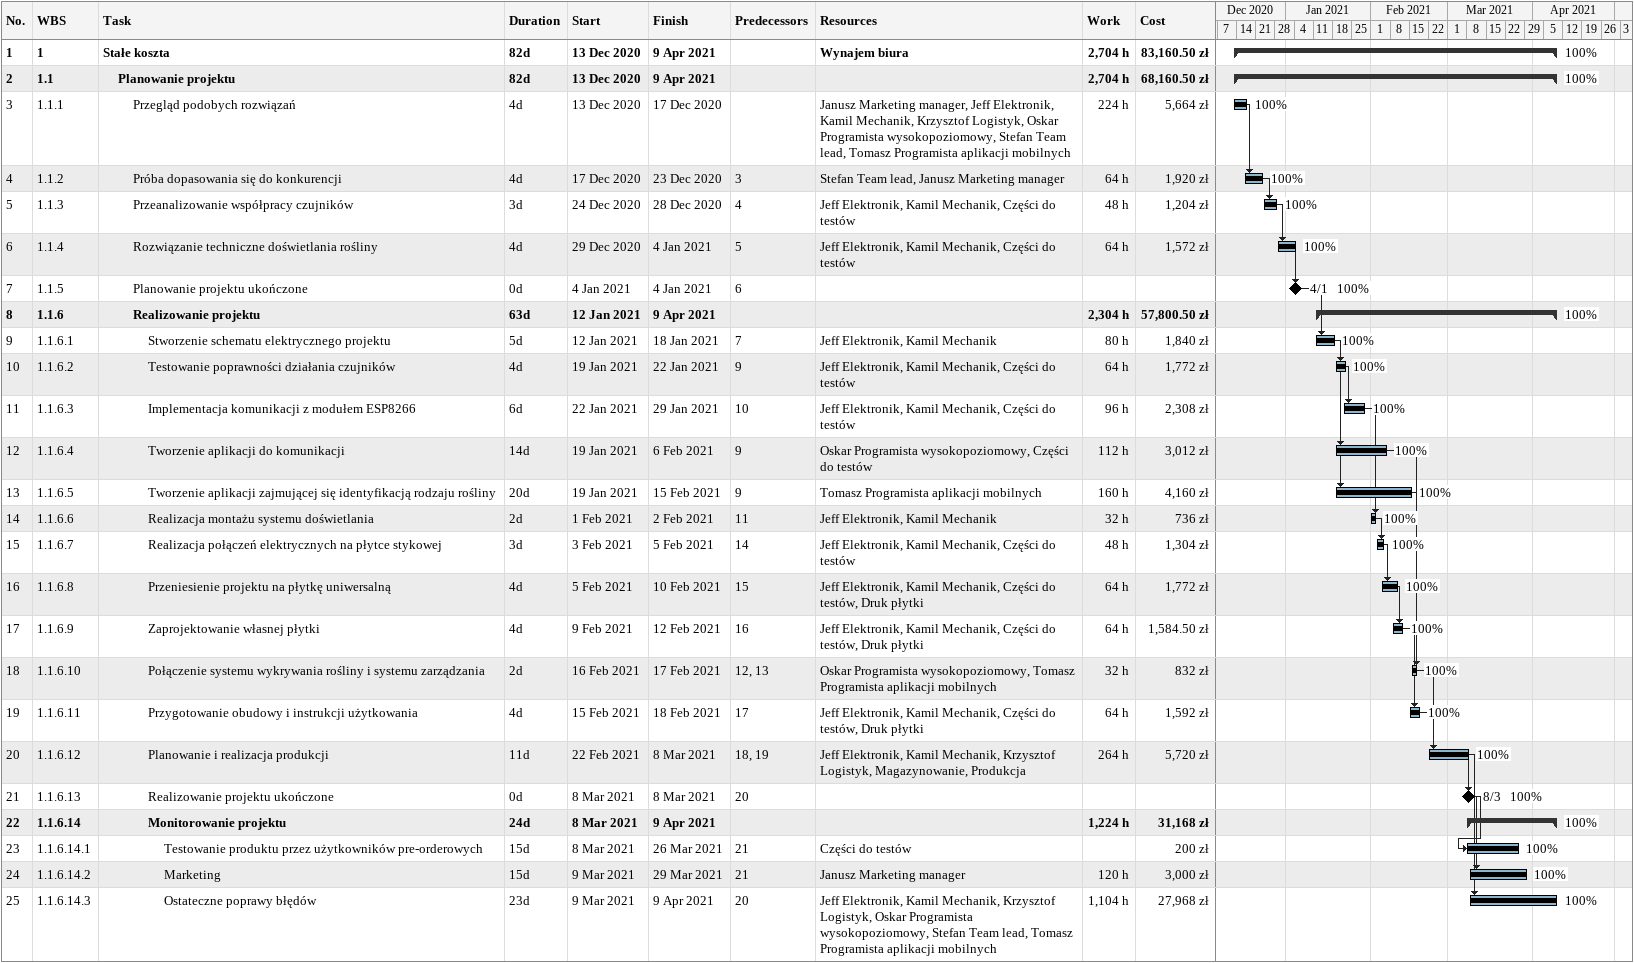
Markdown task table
| ID | WBS | Task | Duration | Start | Finish | Predecessors | Resources | % complete | Work (h) | Cost (zł) |
|---|---|---|---|---|---|---|---|---|---|---|
| 1 | 1 | **Stałe koszta** | 82d | 2020-12-13 | 2021-04-09 |  | Wynajem biura | 100 | 2704 | 83160.50 |
| 2 | 1.1 | **Planowanie projektu** | 82d | 2020-12-13 | 2021-04-09 |  |  | 100 | 2704 | 68160.50 |
| 3 | 1.1.1 | Przegląd podobych rozwiązań | 4d | 2020-12-13 | 2020-12-17 |  | Janusz Marketing manager, Jeff Elektronik, Kamil Mechanik, Krzysztof Logistyk, Oskar Programista wysokopoziomowy, Stefan Team lead, Tomasz Programista aplikacji mobilnych | 100 | 224 | 5664 |
| 4 | 1.1.2 | Próba dopasowania się do konkurencji | 4d | 2020-12-17 | 2020-12-23 | 3 | Stefan Team lead, Janusz Marketing manager | 100 | 64 | 1920 |
| 5 | 1.1.3 | Przeanalizowanie współpracy czujników | 3d | 2020-12-24 | 2020-12-28 | 4 | Jeff Elektronik, Kamil Mechanik, Części do testów | 100 | 48 | 1204 |
| 6 | 1.1.4 | Rozwiązanie techniczne doświetlania rośliny | 4d | 2020-12-29 | 2021-01-04 | 5 | Jeff Elektronik, Kamil Mechanik, Części do testów | 100 | 64 | 1572 |
| 7 | 1.1.5 | Planowanie projektu ukończone | 0d | 2021-01-04 | 2021-01-04 | 6 |  | 100 |  |  |
| 8 | 1.1.6 | **Realizowanie projektu** | 63d | 2021-01-12 | 2021-04-09 |  |  | 100 | 2304 | 57800.50 |
| 9 | 1.1.6.1 | Stworzenie schematu elektrycznego projektu | 5d | 2021-01-12 | 2021-01-18 | 7 | Jeff Elektronik, Kamil Mechanik | 100 | 80 | 1840 |
| 10 | 1.1.6.2 | Testowanie poprawności działania czujników | 4d | 2021-01-19 | 2021-01-22 | 9 | Jeff Elektronik, Kamil Mechanik, Części do testów | 100 | 64 | 1772 |
| 11 | 1.1.6.3 | Implementacja komunikacji z modułem ESP8266 | 6d | 2021-01-22 | 2021-01-29 | 10 | Jeff Elektronik, Kamil Mechanik, Części do testów | 100 | 96 | 2308 |
| 12 | 1.1.6.4 | Tworzenie aplikacji do komunikacji | 14d | 2021-01-19 | 2021-02-06 | 9 | Oskar Programista wysokopoziomowy, Części do testów | 100 | 112 | 3012 |
| 13 | 1.1.6.5 | Tworzenie aplikacji zajmującej się identyfikacją rodzaju rośliny | 20d | 2021-01-19 | 2021-02-15 | 9 | Tomasz Programista aplikacji mobilnych | 100 | 160 | 4160 |
| 14 | 1.1.6.6 | Realizacja montażu systemu doświetlania | 2d | 2021-02-01 | 2021-02-02 | 11 | Jeff Elektronik, Kamil Mechanik | 100 | 32 | 736 |
| 15 | 1.1.6.7 | Realizacja połączeń elektrycznych na płytce stykowej | 3d | 2021-02-03 | 2021-02-05 | 14 | Jeff Elektronik, Kamil Mechanik, Części do testów | 100 | 48 | 1304 |
| 16 | 1.1.6.8 | Przeniesienie projektu na płytkę uniwersalną | 4d | 2021-02-05 | 2021-02-10 | 15 | Jeff Elektronik, Kamil Mechanik, Części do testów, Druk płytki | 100 | 64 | 1772 |
| 17 | 1.1.6.9 | Zaprojektowanie własnej płytki | 4d | 2021-02-09 | 2021-02-12 | 16 | Jeff Elektronik, Kamil Mechanik, Części do testów, Druk płytki | 100 | 64 | 1584.50 |
| 18 | 1.1.6.10 | Połączenie systemu wykrywania rośliny i systemu zarządzania | 2d | 2021-02-16 | 2021-02-17 | 12, 13 | Oskar Programista wysokopoziomowy, Tomasz Programista aplikacji mobilnych | 100 | 32 | 832 |
| 19 | 1.1.6.11 | Przygotowanie obudowy i instrukcji użytkowania | 4d | 2021-02-15 | 2021-02-18 | 17 | Jeff Elektronik, Kamil Mechanik, Części do testów, Druk płytki | 100 | 64 | 1592 |
| 20 | 1.1.6.12 | Planowanie i realizacja produkcji | 11d | 2021-02-22 | 2021-03-08 | 18, 19 | Jeff Elektronik, Kamil Mechanik, Krzysztof Logistyk, Magazynowanie, Produkcja | 100 | 264 | 5720 |
| 21 | 1.1.6.13 | Realizowanie projektu ukończone | 0d | 2021-03-08 | 2021-03-08 | 20 |  | 100 |  |  |
| 22 | 1.1.6.14 | **Monitorowanie projektu** | 24d | 2021-03-08 | 2021-04-09 |  |  | 100 | 1224 | 31168 |
| 23 | 1.1.6.14.1 | Testowanie produktu przez użytkowników pre-orderowych | 15d | 2021-03-08 | 2021-03-26 | 21 | Części do testów | 100 |  | 200 |
| 24 | 1.1.6.14.2 | Marketing | 15d | 2021-03-09 | 2021-03-29 | 21 | Janusz Marketing manager | 100 | 120 | 3000 |
| 25 | 1.1.6.14.3 | Ostateczne poprawy błędów | 23d | 2021-03-09 | 2021-04-09 | 20 | Jeff Elektronik, Kamil Mechanik, Krzysztof Logistyk, Oskar Programista wysokopoziomowy, Stefan Team lead, Tomasz Programista aplikacji mobilnych | 100 | 1104 | 27968 |
